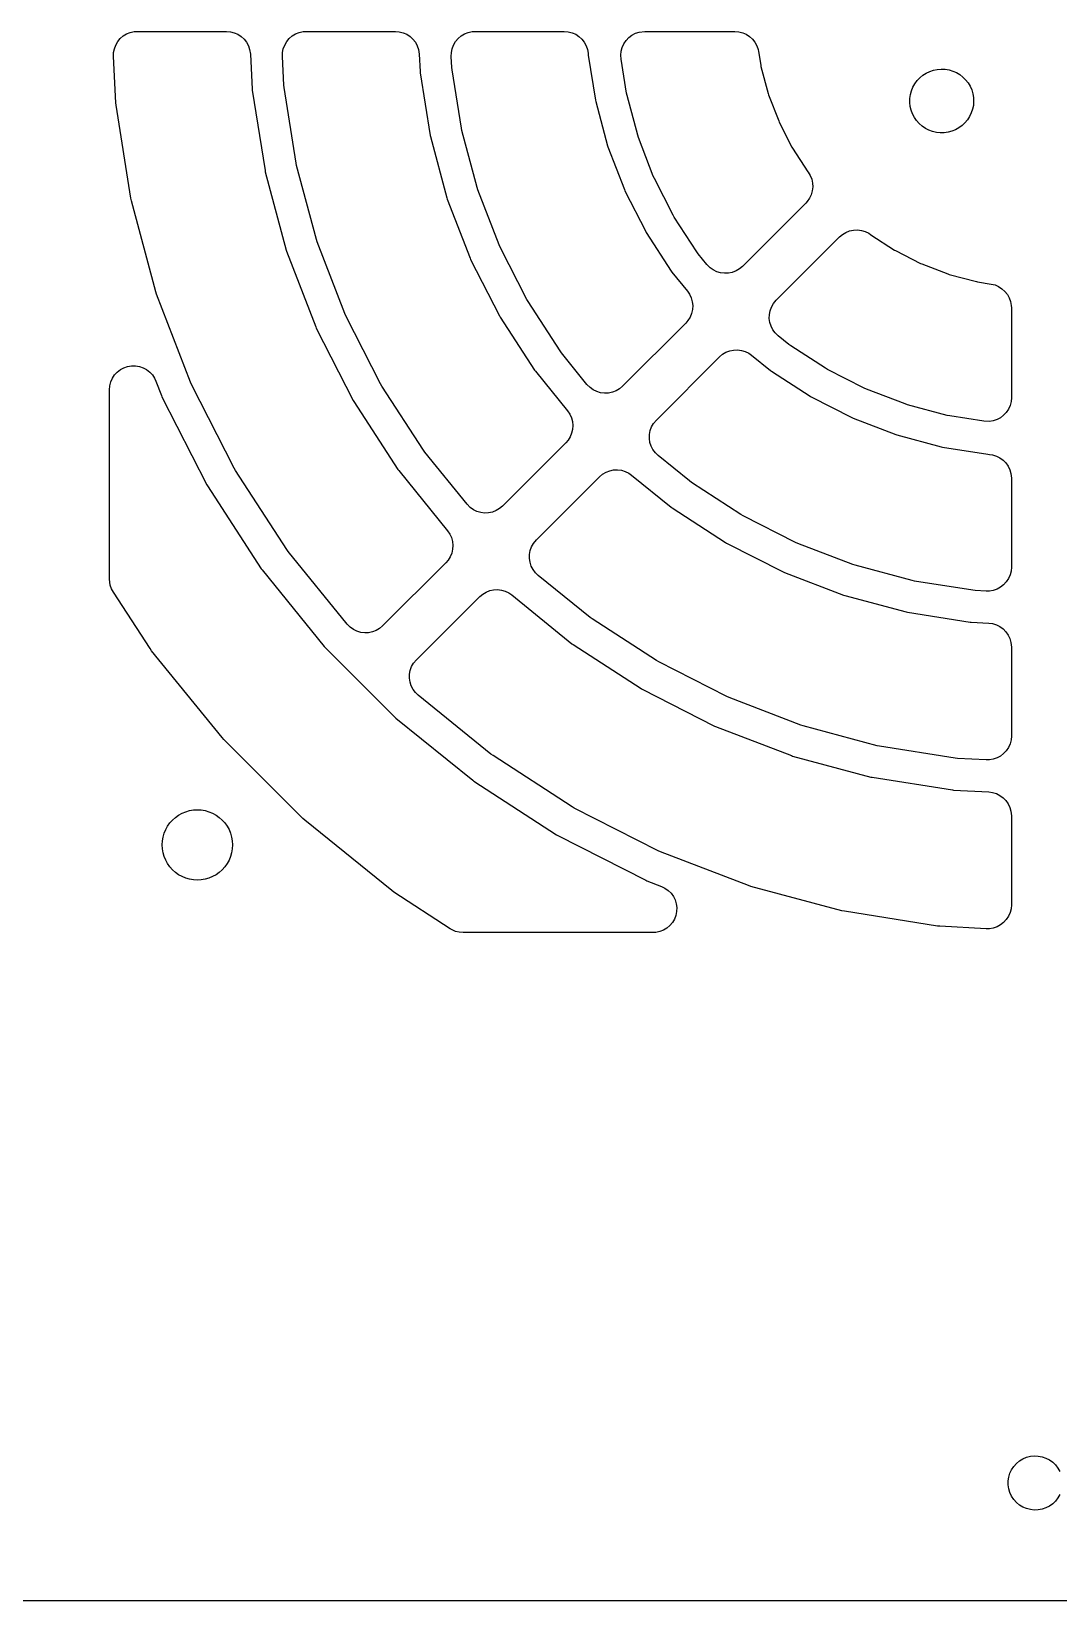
# Model space of a CAD drawing. Header units: metres. Extents: x -245 to 245, y -372 to 372.
# Drawn here: x -62.9 to 1.5, y -372.4 to -274 of the extents above; entities that cross this region are included whole.
import ezdxf

# ---------------------------------------------------------------- set-up
doc = ezdxf.new("R2010")
doc.units = ezdxf.units.M

msp = doc.modelspace()

# ---------------------------------------------------------------- linework, layer by layer
for p, q in [((-57.4877, -274.642), (-57.3297, -274.451)), ((-57.3297, -274.451), (-57.1424, -274.289)), ((-57.1424, -274.289), (-56.931, -274.16)), ((-56.931, -274.16), (-56.7012, -274.067)), ((-56.7012, -274.067), (-56.4593, -274.014)), ((-56.4593, -274.014), (-56.2574, -274)), ((-56.2574, -274), (-50.6782, -274)), ((-50.6782, -274), (-50.4313, -274.02)), ((-50.4313, -274.02), (-50.1911, -274.081)), ((-50.1911, -274.081), (-49.9642, -274.181)), ((-49.9642, -274.181), (-49.7568, -274.316)), ((-49.7568, -274.316), (-49.5746, -274.484)), ((-46.9044, -274.642), (-46.7463, -274.451)), ((-46.7463, -274.451), (-46.5591, -274.289)), ((-46.5591, -274.289), (-46.3477, -274.16)), ((-46.3477, -274.16), (-46.1179, -274.067)), ((-46.1179, -274.067), (-45.876, -274.014)), ((-45.876, -274.014), (-45.6741, -274)), ((-45.6741, -274), (-40.0948, -274)), ((-40.0948, -274), (-39.8479, -274.02)), ((-39.8479, -274.02), (-39.6078, -274.081)), ((-39.6078, -274.081), (-39.3809, -274.181)), ((-39.3809, -274.181), (-39.1735, -274.316)), ((-39.1735, -274.316), (-38.9912, -274.484)), ((-36.321, -274.642), (-36.163, -274.451)), ((-36.163, -274.451), (-35.9757, -274.289)), ((-35.9757, -274.289), (-35.7643, -274.16)), ((-35.7643, -274.16), (-35.5345, -274.067)), ((-35.5345, -274.067), (-35.2926, -274.014)), ((-35.2926, -274.014), (-35.0907, -274)), ((-35.0907, -274), (-29.5115, -274)), ((-29.5115, -274), (-29.2646, -274.02)), ((-29.2646, -274.02), (-29.0244, -274.081)), ((-29.0244, -274.081), (-28.7976, -274.181)), ((-28.7976, -274.181), (-28.5902, -274.316)), ((-28.5902, -274.316), (-28.4079, -274.484)), ((-25.6387, -274.569), (-25.4694, -274.388)), ((-25.4694, -274.388), (-25.2727, -274.238)), ((-25.2727, -274.238), (-25.0538, -274.121)), ((-25.0538, -274.121), (-24.8189, -274.043)), ((-24.8189, -274.043), (-24.4627, -274)), ((-24.4627, -274), (-18.8217, -274)), ((-18.8217, -274), (-18.5748, -274.02)), ((-18.5748, -274.02), (-18.3346, -274.081)), ((-18.3346, -274.081), (-18.1077, -274.181)), ((-18.1077, -274.181), (-17.9003, -274.316)), ((-17.9003, -274.316), (-17.7181, -274.484)), ((-57.7553, -275.578), (-57.7478, -275.331)), ((-57.7478, -275.331), (-57.6996, -275.088)), ((-57.6996, -275.088), (-57.6121, -274.856)), ((-57.6121, -274.856), (-57.4877, -274.642)), ((-49.5746, -274.484), (-49.4224, -274.68)), ((-49.4224, -274.68), (-49.3045, -274.897)), ((-49.3045, -274.897), (-49.2241, -275.132)), ((-49.2241, -275.132), (-49.1802, -275.422)), ((-49.1802, -275.422), (-49.0651, -277.617)), ((-47.172, -275.578), (-47.1645, -275.331)), ((-47.1645, -275.331), (-47.1163, -275.088)), ((-47.1163, -275.088), (-47.0288, -274.856)), ((-47.0288, -274.856), (-46.9044, -274.642)), ((-38.9912, -274.484), (-38.8391, -274.68)), ((-38.8391, -274.68), (-38.7212, -274.897)), ((-38.7212, -274.897), (-38.6407, -275.132)), ((-38.6407, -275.132), (-38.5969, -275.422)), ((-38.5969, -275.422), (-38.5398, -276.511)), ((-36.5887, -275.578), (-36.5811, -275.331)), ((-36.5811, -275.331), (-36.533, -275.088)), ((-36.533, -275.088), (-36.4455, -274.856)), ((-36.4455, -274.856), (-36.321, -274.642)), ((-28.4079, -274.484), (-28.2557, -274.68)), ((-28.2557, -274.68), (-28.1378, -274.897)), ((-28.1378, -274.897), (-28.0574, -275.132)), ((-28.0574, -275.132), (-28.0219, -275.366)), ((-28.0219, -275.366), (-28.0185, -275.366)), ((-28.0185, -275.366), (-28.0062, -275.483)), ((-25.9626, -275.488), (-25.9401, -275.241)), ((-25.9401, -275.241), (-25.8773, -275.001)), ((-25.8773, -275.001), (-25.7759, -274.775)), ((-25.7759, -274.775), (-25.6387, -274.569)), ((-17.7181, -274.484), (-17.5659, -274.68)), ((-17.5659, -274.68), (-17.448, -274.897)), ((-17.448, -274.897), (-17.3676, -275.132)), ((-17.3676, -275.132), (-17.3401, -275.265)), ((-17.3401, -275.265), (-17.2052, -276.117)), ((-57.6035, -278.475), (-57.7553, -275.578)), ((-47.0782, -277.369), (-47.172, -275.578)), ((-36.5528, -276.263), (-36.5887, -275.578)), ((-36.5364, -276.419), (-36.5528, -276.263)), ((-35.9592, -280.063), (-36.5364, -276.419)), ((-28.0062, -275.483), (-27.5573, -278.317)), ((-25.9442, -275.735), (-25.9626, -275.488)), ((-25.6071, -277.863), (-25.9442, -275.735)), ((-17.2052, -276.117), (-17.1889, -276.194)), ((-17.1889, -276.194), (-16.733, -277.895)), ((-6.6142, -276.509), (-6.38072, -276.431)), ((-6.38072, -276.431), (-6.1394, -276.382)), ((-6.1394, -276.382), (-5.89389, -276.363)), ((-5.89389, -276.363), (-5.6479, -276.375)), ((-5.6479, -276.375), (-5.40518, -276.416)), ((-5.40518, -276.416), (-5.1694, -276.487)), ((-47.0618, -277.525), (-47.0782, -277.369)), ((-38.5398, -276.511), (-38.5316, -276.589)), ((-38.5316, -276.589), (-37.9094, -280.518)), ((-7.66693, -277.499), (-7.5471, -277.284)), ((-7.5471, -277.284), (-7.40175, -277.085)), ((-7.40175, -277.085), (-7.23308, -276.906)), ((-7.23308, -276.906), (-7.04364, -276.749)), ((-7.04364, -276.749), (-6.83629, -276.616)), ((-6.83629, -276.616), (-6.6142, -276.509)), ((-5.1694, -276.487), (-4.94415, -276.587)), ((-4.94415, -276.587), (-4.73282, -276.713)), ((-4.73282, -276.713), (-4.53862, -276.865)), ((-4.53862, -276.865), (-4.3645, -277.039)), ((-4.3645, -277.039), (-4.21309, -277.233)), ((-4.21309, -277.233), (-4.0867, -277.444)), ((-49.0651, -277.617), (-49.0569, -277.695)), ((-49.0569, -277.695), (-48.2614, -282.718)), ((-46.3113, -282.264), (-47.0618, -277.525)), ((-27.5573, -278.317), (-27.5409, -278.394)), ((-27.5409, -278.394), (-26.7983, -281.166)), ((-25.5745, -278.016), (-25.6071, -277.863)), ((-24.9063, -280.51), (-25.5745, -278.016)), ((-16.733, -277.895), (-16.7086, -277.97)), ((-16.7086, -277.97), (-16.0773, -279.615)), ((-7.86095, -278.455), (-7.85716, -278.209)), ((-7.85716, -278.209), (-7.82314, -277.965)), ((-7.82314, -277.965), (-7.75941, -277.728)), ((-7.75941, -277.728), (-7.66693, -277.499)), ((-4.0867, -277.444), (-3.98724, -277.669)), ((-3.98724, -277.669), (-3.91621, -277.905)), ((-3.91621, -277.905), (-3.87469, -278.148)), ((-3.86333, -278.394), (-3.88226, -278.639)), ((-3.87469, -278.148), (-3.86333, -278.394)), ((-57.5871, -278.632), (-57.6035, -278.475)), ((-56.6633, -284.464), (-57.5871, -278.632)), ((-7.83446, -278.7), (-7.86095, -278.455)), ((-7.77808, -278.94), (-7.83446, -278.7)), ((-7.69267, -279.171), (-7.77808, -278.94)), ((-7.57953, -279.39), (-7.69267, -279.171)), ((-4.11584, -279.336), (-4.24869, -279.544)), ((-4.00949, -279.114), (-4.11584, -279.336)), ((-3.93123, -278.881), (-4.00949, -279.114)), ((-3.88226, -278.639), (-3.93123, -278.881)), ((-35.9265, -280.217), (-35.9592, -280.063)), ((-34.9717, -283.78), (-35.9265, -280.217)), ((-16.0773, -279.615), (-16.0453, -279.687)), ((-16.0453, -279.687), (-15.2455, -281.257)), ((-7.44037, -279.593), (-7.57953, -279.39)), ((-7.2773, -279.777), (-7.44037, -279.593)), ((-7.09279, -279.94), (-7.2773, -279.777)), ((-6.88963, -280.08), (-7.09279, -279.94)), ((-6.67093, -280.193), (-6.88963, -280.08)), ((-6.43997, -280.278), (-6.67093, -280.193)), ((-6.20027, -280.334), (-6.43997, -280.278)), ((-5.95546, -280.361), (-6.20027, -280.334)), ((-5.70924, -280.357), (-5.95546, -280.361)), ((-5.46536, -280.323), (-5.70924, -280.357)), ((-5.22751, -280.259), (-5.46536, -280.323)), ((-4.99928, -280.167), (-5.22751, -280.259)), ((-4.78416, -280.047), (-4.99928, -280.167)), ((-4.58539, -279.902), (-4.78416, -280.047)), ((-4.40599, -279.733), (-4.58539, -279.902)), ((-4.24869, -279.544), (-4.40599, -279.733)), ((-37.9094, -280.518), (-37.893, -280.595)), ((-37.893, -280.595), (-36.8637, -284.436)), ((-26.7983, -281.166), (-26.774, -281.241)), ((-26.774, -281.241), (-25.7456, -283.92)), ((-24.8578, -280.659), (-24.9063, -280.51)), ((-23.9326, -283.07), (-24.8578, -280.659)), ((-15.2455, -281.257), (-15.2061, -281.325)), ((-15.2061, -281.325), (-14.2466, -282.802)), ((-46.2786, -282.417), (-46.3113, -282.264)), ((-48.2614, -282.718), (-48.2451, -282.795)), ((-48.2451, -282.795), (-46.929, -287.707)), ((-45.037, -287.051), (-46.2786, -282.417)), ((-23.8688, -283.213), (-23.9326, -283.07)), ((-22.6967, -285.513), (-23.8688, -283.213)), ((-14.2466, -282.802), (-14.2324, -282.822)), ((-14.2324, -282.822), (-14.1039, -283.034)), ((-14.1039, -283.034), (-14.0119, -283.264)), ((-14.0119, -283.264), (-13.9591, -283.506)), ((-34.9232, -283.93), (-34.9717, -283.78)), ((-33.601, -287.374), (-34.9232, -283.93)), ((-25.7456, -283.92), (-25.7137, -283.991)), ((-25.7137, -283.991), (-24.4109, -286.548)), ((-14.0442, -284.237), (-14.1512, -284.461)), ((-13.9755, -283.999), (-14.0442, -284.237)), ((-13.9468, -283.753), (-13.9755, -283.999)), ((-13.9591, -283.506), (-13.9468, -283.753)), ((-56.6307, -284.618), (-56.6633, -284.464)), ((-55.1024, -290.321), (-56.6307, -284.618)), ((-36.8637, -284.436), (-36.8393, -284.511)), ((-36.8393, -284.511), (-35.414, -288.224)), ((-14.3854, -284.764), (-18.3502, -288.729)), ((-14.2935, -284.663), (-14.3854, -284.764)), ((-14.1512, -284.461), (-14.2935, -284.663)), ((-22.6181, -285.649), (-22.6967, -285.513)), ((-21.2121, -287.814), (-22.6181, -285.649)), ((-44.9885, -287.2), (-45.037, -287.051)), ((-43.2693, -291.679), (-44.9885, -287.2)), ((-24.4109, -286.548), (-24.3717, -286.616)), ((-24.3717, -286.616), (-22.8087, -289.023)), ((-16.2289, -290.85), (-12.264, -286.885)), ((-12.264, -286.885), (-12.075, -286.725)), ((-12.075, -286.725), (-11.8622, -286.598)), ((-11.8622, -286.598), (-11.6314, -286.508)), ((-11.6314, -286.508), (-11.3889, -286.458)), ((-11.3889, -286.458), (-11.1414, -286.447)), ((-11.1414, -286.447), (-10.8956, -286.478)), ((-10.8956, -286.478), (-10.6581, -286.549)), ((-10.6581, -286.549), (-10.4356, -286.657)), ((-10.4356, -286.657), (-10.3218, -286.732)), ((-10.3218, -286.732), (-10.3024, -286.747)), ((-10.3024, -286.747), (-8.82471, -287.706)), ((-46.929, -287.707), (-46.9047, -287.782)), ((-46.9047, -287.782), (-45.0823, -292.529)), ((-35.414, -288.224), (-35.382, -288.296)), ((-33.5371, -287.518), (-33.601, -287.374)), ((-31.8621, -290.805), (-33.5371, -287.518)), ((-21.1198, -287.941), (-21.2121, -287.814)), ((-20.5766, -288.612), (-21.1198, -287.941)), ((-8.82471, -287.706), (-8.75652, -287.745)), ((-8.75652, -287.745), (-7.18683, -288.545)), ((-35.382, -288.296), (-33.5763, -291.84)), ((-22.8087, -289.023), (-22.7626, -289.086)), ((-22.7626, -289.086), (-21.7982, -290.277)), ((-20.3803, -288.813), (-20.5766, -288.612)), ((-20.1787, -288.957), (-20.3803, -288.813)), ((-19.9561, -289.066), (-20.1787, -288.957)), ((-19.7187, -289.136), (-19.9561, -289.066)), ((-19.4729, -289.167), (-19.7187, -289.136)), ((-19.2254, -289.157), (-19.4729, -289.167)), ((-18.9829, -289.106), (-19.2254, -289.157)), ((-18.7521, -289.016), (-18.9829, -289.106)), ((-18.5393, -288.889), (-18.7521, -289.016)), ((-18.3502, -288.729), (-18.5393, -288.889)), ((-7.18683, -288.545), (-7.1151, -288.577)), ((-7.1151, -288.577), (-5.47032, -289.209)), ((-5.47032, -289.209), (-5.39542, -289.233)), ((-5.39542, -289.233), (-3.69386, -289.689)), ((-3.69386, -289.689), (-3.61696, -289.705)), ((-3.61696, -289.705), (-2.76534, -289.84)), ((-2.76534, -289.84), (-2.52469, -289.899)), ((-2.52469, -289.899), (-2.297, -289.997)), ((-2.297, -289.997), (-2.08849, -290.13)), ((-2.08849, -290.13), (-1.90485, -290.297)), ((-55.0539, -290.471), (-55.1024, -290.321)), ((-52.9377, -295.983), (-55.0539, -290.471)), ((-31.7836, -290.941), (-31.8621, -290.805)), ((-29.7742, -294.035), (-31.7836, -290.941)), ((-21.7982, -290.277), (-21.6588, -290.482)), ((-21.6588, -290.482), (-21.5549, -290.707)), ((-21.5549, -290.707), (-21.4894, -290.946)), ((-21.4894, -290.946), (-21.4642, -291.192)), ((-16.53, -291.282), (-16.4079, -291.066)), ((-16.4079, -291.066), (-16.2289, -290.85)), ((-1.90485, -290.297), (-1.75107, -290.491)), ((-1.75107, -290.491), (-1.63136, -290.708)), ((-1.63136, -290.708), (-1.549, -290.941)), ((-1.549, -290.941), (-1.5062, -291.185)), ((-1.5062, -291.185), (-1.5, -291.322)), ((-43.2054, -291.822), (-43.2693, -291.679)), ((-41.0276, -296.097), (-43.2054, -291.822)), ((-33.5763, -291.84), (-33.5371, -291.908)), ((-33.5371, -291.908), (-31.3708, -295.244)), ((-21.7627, -292.12), (-21.9033, -292.282)), ((-21.6312, -291.91), (-21.7627, -292.12)), ((-21.5361, -291.681), (-21.6312, -291.91)), ((-21.4799, -291.44), (-21.5361, -291.681)), ((-21.4642, -291.192), (-21.4799, -291.44)), ((-16.6653, -292.006), (-16.6605, -291.758)), ((-16.6292, -292.251), (-16.6653, -292.006)), ((-16.6605, -291.758), (-16.615, -291.515)), ((-16.615, -291.515), (-16.53, -291.282)), ((-1.5, -291.322), (-1.5, -296.963)), ((-45.0823, -292.529), (-45.0504, -292.601)), ((-45.0504, -292.601), (-42.7418, -297.132)), ((-21.9033, -292.282), (-25.8647, -296.243)), ((-16.5533, -292.487), (-16.6292, -292.251)), ((-16.4396, -292.707), (-16.5533, -292.487)), ((-16.2912, -292.905), (-16.4396, -292.707)), ((-16.1122, -293.077), (-16.2912, -292.905)), ((-15.4415, -293.62), (-16.1122, -293.077)), ((-29.6819, -294.162), (-29.7742, -294.035)), ((-19.5929, -294.243), (-19.3801, -294.116)), ((-19.3801, -294.116), (-19.1493, -294.026)), ((-19.1493, -294.026), (-18.9068, -293.975)), ((-18.9068, -293.975), (-18.6593, -293.965)), ((-18.6593, -293.965), (-18.4135, -293.996)), ((-18.4135, -293.996), (-18.1761, -294.067)), ((-18.1761, -294.067), (-17.9535, -294.175)), ((-15.3145, -293.712), (-15.4415, -293.62)), ((-13.1493, -295.118), (-15.3145, -293.712)), ((-57.3204, -295.206), (-57.1025, -295.088)), ((-57.1025, -295.088), (-56.8682, -295.008)), ((-56.8682, -295.008), (-56.6239, -294.967)), ((-56.6239, -294.967), (-56.3761, -294.967)), ((-56.3761, -294.967), (-56.1318, -295.008)), ((-56.1318, -295.008), (-55.8975, -295.088)), ((-55.8975, -295.088), (-55.6796, -295.206)), ((-28.0911, -296.127), (-29.6819, -294.162)), ((-23.7434, -298.365), (-19.782, -294.403)), ((-19.782, -294.403), (-19.5929, -294.243)), ((-17.9535, -294.175), (-17.7773, -294.298)), ((-17.7773, -294.298), (-16.5865, -295.263)), ((-13.0134, -295.197), (-13.1493, -295.118)), ((-57.9795, -296.215), (-57.9187, -295.975)), ((-57.9187, -295.975), (-57.8192, -295.748)), ((-57.8192, -295.748), (-57.6837, -295.541)), ((-57.6837, -295.541), (-57.5159, -295.359)), ((-57.5159, -295.359), (-57.3204, -295.206)), ((-55.6796, -295.206), (-55.4841, -295.359)), ((-55.4841, -295.359), (-55.3163, -295.541)), ((-55.3163, -295.541), (-55.1808, -295.748)), ((-55.1808, -295.748), (-55.0996, -295.925)), ((-55.0996, -295.925), (-54.7507, -296.834)), ((-52.8738, -296.127), (-52.9377, -295.983)), ((-40.9491, -296.232), (-41.0276, -296.097)), ((-31.3708, -295.244), (-31.3246, -295.307)), ((-31.3246, -295.307), (-29.3127, -297.792)), ((-16.5865, -295.263), (-16.523, -295.309)), ((-16.523, -295.309), (-14.1162, -296.872)), ((-10.713, -296.369), (-13.0134, -295.197)), ((-58, -296.462), (-57.9795, -296.215)), ((-58, -308.343), (-58, -296.462)), ((-54.7507, -296.834), (-54.7187, -296.905)), ((-54.7187, -296.905), (-51.9072, -302.423)), ((-50.193, -301.388), (-52.8738, -296.127)), ((-38.3363, -300.256), (-40.9491, -296.232)), ((-27.8948, -296.327), (-28.0911, -296.127)), ((-27.6932, -296.471), (-27.8948, -296.327)), ((-27.4706, -296.58), (-27.6932, -296.471)), ((-27.2332, -296.651), (-27.4706, -296.58)), ((-26.9873, -296.681), (-27.2332, -296.651)), ((-26.7398, -296.671), (-26.9873, -296.681)), ((-26.4973, -296.62), (-26.7398, -296.671)), ((-26.2666, -296.53), (-26.4973, -296.62)), ((-26.0537, -296.404), (-26.2666, -296.53)), ((-25.8647, -296.243), (-26.0537, -296.404)), ((-14.1162, -296.872), (-14.0483, -296.911)), ((-14.0483, -296.911), (-11.4915, -298.214)), ((-10.5695, -296.433), (-10.713, -296.369)), ((-8.15924, -297.358), (-10.5695, -296.433)), ((-1.5, -296.963), (-1.52046, -297.21)), ((-42.7418, -297.132), (-42.7025, -297.2)), ((-42.7025, -297.2), (-39.9329, -301.464)), ((-29.3127, -297.792), (-29.1732, -297.997)), ((-29.1732, -297.997), (-29.0694, -298.221)), ((-8.00992, -297.406), (-8.15924, -297.358)), ((-5.51637, -298.074), (-8.00992, -297.406)), ((-5.36279, -298.107), (-5.51637, -298.074)), ((-1.98409, -298.066), (-2.17958, -298.218)), ((-1.81628, -297.884), (-1.98409, -298.066)), ((-1.68079, -297.677), (-1.81628, -297.884)), ((-1.58127, -297.45), (-1.68079, -297.677)), ((-1.52046, -297.21), (-1.58127, -297.45)), ((-29.0694, -298.221), (-29.0039, -298.46)), ((-28.9944, -298.954), (-29.0506, -299.195)), ((-29.0039, -298.46), (-28.9787, -298.707)), ((-28.9787, -298.707), (-28.9944, -298.954)), ((-24.1749, -299.273), (-24.1295, -299.029)), ((-24.1295, -299.029), (-24.0445, -298.796)), ((-24.0445, -298.796), (-23.9224, -298.581)), ((-23.9224, -298.581), (-23.7434, -298.365)), ((-11.4915, -298.214), (-11.4198, -298.246)), ((-11.4198, -298.246), (-8.74074, -299.274)), ((-3.23465, -298.444), (-5.36279, -298.107)), ((-2.87613, -298.458), (-3.23465, -298.444)), ((-2.63177, -298.417), (-2.87613, -298.458)), ((-2.39746, -298.336), (-2.63177, -298.417)), ((-2.17958, -298.218), (-2.39746, -298.336)), ((-29.4178, -299.796), (-33.3792, -303.758)), ((-29.2772, -299.634), (-29.4178, -299.796)), ((-29.1457, -299.424), (-29.2772, -299.634)), ((-29.0506, -299.195), (-29.1457, -299.424)), ((-24.1797, -299.52), (-24.1749, -299.273)), ((-24.1437, -299.765), (-24.1797, -299.52)), ((-24.0677, -300.001), (-24.1437, -299.765)), ((-23.9541, -300.221), (-24.0677, -300.001)), ((-8.74074, -299.274), (-8.66583, -299.298)), ((-8.66583, -299.298), (-5.89426, -300.041)), ((-5.89426, -300.041), (-5.81731, -300.057)), ((-38.244, -300.383), (-38.3363, -300.256)), ((-35.6055, -303.641), (-38.244, -300.383)), ((-23.8057, -300.42), (-23.9541, -300.221)), ((-23.6267, -300.591), (-23.8057, -300.42)), ((-21.6622, -302.182), (-23.6267, -300.591)), ((-5.81731, -300.057), (-2.98299, -300.506)), ((-2.98299, -300.506), (-2.866, -300.518)), ((-2.866, -300.518), (-2.86627, -300.521)), ((-2.86627, -300.521), (-2.67604, -300.547)), ((-2.67604, -300.547), (-2.43941, -300.62)), ((-2.43941, -300.62), (-2.21805, -300.731)), ((-2.21805, -300.731), (-2.01802, -300.878)), ((-2.01802, -300.878), (-1.84477, -301.055)), ((-50.1145, -301.524), (-50.193, -301.388)), ((-46.8984, -306.477), (-50.1145, -301.524)), ((-39.9329, -301.464), (-39.8868, -301.528)), ((-39.8868, -301.528), (-36.8271, -305.306)), ((-31.2578, -305.879), (-27.2964, -301.918)), ((-27.2964, -301.918), (-27.1074, -301.758)), ((-27.1074, -301.758), (-26.8946, -301.631)), ((-26.8946, -301.631), (-26.6638, -301.541)), ((-26.6638, -301.541), (-26.4213, -301.49)), ((-26.4213, -301.49), (-26.1738, -301.48)), ((-26.1738, -301.48), (-25.928, -301.51)), ((-25.928, -301.51), (-25.6905, -301.581)), ((-25.6905, -301.581), (-25.468, -301.69)), ((-25.468, -301.69), (-25.2918, -301.813)), ((-25.2918, -301.813), (-22.8073, -303.825)), ((-1.84477, -301.055), (-1.70305, -301.258)), ((-1.70305, -301.258), (-1.59669, -301.482)), ((-1.59669, -301.482), (-1.52863, -301.72)), ((-1.52863, -301.72), (-1.5, -302.011)), ((-1.5, -302.011), (-1.5, -307.591)), ((-51.9072, -302.423), (-51.868, -302.491)), ((-51.868, -302.491), (-48.495, -307.685)), ((-21.5352, -302.274), (-21.6622, -302.182)), ((-18.4409, -304.284), (-21.5352, -302.274)), ((-35.4093, -303.842), (-35.6055, -303.641)), ((-35.2076, -303.986), (-35.4093, -303.842)), ((-33.5682, -303.918), (-33.781, -304.045)), ((-33.3792, -303.758), (-33.5682, -303.918)), ((-22.8073, -303.825), (-22.7437, -303.871)), ((-22.7437, -303.871), (-19.408, -306.037)), ((-34.9851, -304.095), (-35.2076, -303.986)), ((-34.7476, -304.165), (-34.9851, -304.095)), ((-34.5018, -304.196), (-34.7476, -304.165)), ((-34.2543, -304.186), (-34.5018, -304.196)), ((-34.0118, -304.135), (-34.2543, -304.186)), ((-33.781, -304.045), (-34.0118, -304.135)), ((-18.305, -304.362), (-18.4409, -304.284)), ((-15.0176, -306.037), (-18.305, -304.362)), ((-36.8271, -305.306), (-36.6877, -305.511)), ((-36.6877, -305.511), (-36.5838, -305.736)), ((-36.5838, -305.736), (-36.5184, -305.975)), ((-31.4369, -306.095), (-31.2578, -305.879)), ((-46.8061, -306.604), (-46.8984, -306.477)), ((-43.12, -311.156), (-46.8061, -306.604)), ((-36.565, -306.71), (-36.6601, -306.939)), ((-36.5089, -306.469), (-36.565, -306.71)), ((-36.5184, -305.975), (-36.4931, -306.221)), ((-36.4931, -306.221), (-36.5089, -306.469)), ((-31.6942, -307.035), (-31.6894, -306.787)), ((-31.6894, -306.787), (-31.6439, -306.544)), ((-31.6439, -306.544), (-31.559, -306.311)), ((-31.559, -306.311), (-31.4369, -306.095)), ((-19.408, -306.037), (-19.34, -306.076)), ((-19.34, -306.076), (-15.796, -307.882)), ((-14.8742, -306.101), (-15.0176, -306.037)), ((-11.4297, -307.423), (-14.8742, -306.101)), ((-48.495, -307.685), (-48.4489, -307.749)), ((-48.4489, -307.749), (-44.5514, -312.562)), ((-36.9322, -307.311), (-40.8936, -311.272)), ((-36.7916, -307.149), (-36.9322, -307.311)), ((-36.6601, -306.939), (-36.7916, -307.149)), ((-31.6581, -307.28), (-31.6942, -307.035)), ((-31.5822, -307.516), (-31.6581, -307.28)), ((-31.4685, -307.736), (-31.5822, -307.516)), ((-31.3201, -307.934), (-31.4685, -307.736)), ((-15.796, -307.882), (-15.7243, -307.914)), ((-11.2803, -307.472), (-11.4297, -307.423)), ((-7.71677, -308.427), (-11.2803, -307.472)), ((-1.52046, -307.838), (-1.58127, -308.078)), ((-1.5, -307.591), (-1.52046, -307.838)), ((-57.9551, -308.707), (-58, -308.343)), ((-57.8753, -308.941), (-57.9551, -308.707)), ((-31.1411, -308.106), (-31.3201, -307.934)), ((-27.8829, -310.744), (-31.1411, -308.106)), ((-15.7243, -307.914), (-12.0112, -309.339)), ((-7.56319, -308.459), (-7.71677, -308.427)), ((-3.91898, -309.036), (-7.56319, -308.459)), ((-2.17958, -308.846), (-2.39746, -308.964)), ((-1.98409, -308.694), (-2.17958, -308.846)), ((-1.81628, -308.512), (-1.98409, -308.694)), ((-1.68079, -308.305), (-1.81628, -308.512)), ((-1.58127, -308.078), (-1.68079, -308.305)), ((-57.758, -309.159), (-57.8753, -308.941)), ((-55.4605, -312.697), (-57.758, -309.159)), ((-38.7723, -313.394), (-34.8109, -309.432)), ((-34.8109, -309.432), (-34.6219, -309.272)), ((-34.6219, -309.272), (-34.409, -309.145)), ((-34.409, -309.145), (-34.1783, -309.055)), ((-34.1783, -309.055), (-33.9358, -309.004)), ((-33.9358, -309.004), (-33.6883, -308.994)), ((-33.6883, -308.994), (-33.4424, -309.025)), ((-33.4424, -309.025), (-33.205, -309.095)), ((-33.205, -309.095), (-32.9824, -309.204)), ((-32.9824, -309.204), (-32.8063, -309.327)), ((-32.8063, -309.327), (-29.0279, -312.387)), ((-12.0112, -309.339), (-11.9363, -309.364)), ((-11.9363, -309.364), (-8.09465, -310.393)), ((-3.76282, -309.053), (-3.91898, -309.036)), ((-3.07849, -309.089), (-3.76282, -309.053)), ((-2.87613, -309.086), (-3.07849, -309.089)), ((-2.63177, -309.045), (-2.87613, -309.086)), ((-2.39746, -308.964), (-2.63177, -309.045)), ((-27.7558, -310.836), (-27.8829, -310.744)), ((-23.7325, -313.449), (-27.7558, -310.836)), ((-8.09465, -310.393), (-8.0177, -310.409)), ((-8.0177, -310.409), (-4.08925, -311.032)), ((-42.9237, -311.356), (-43.12, -311.156)), ((-42.7221, -311.5), (-42.9237, -311.356)), ((-42.4995, -311.609), (-42.7221, -311.5)), ((-42.2621, -311.68), (-42.4995, -311.609)), ((-42.0162, -311.71), (-42.2621, -311.68)), ((-41.7687, -311.7), (-42.0162, -311.71)), ((-41.5262, -311.649), (-41.7687, -311.7)), ((-41.2955, -311.559), (-41.5262, -311.649)), ((-41.0826, -311.432), (-41.2955, -311.559)), ((-40.8936, -311.272), (-41.0826, -311.432)), ((-4.08925, -311.032), (-4.0112, -311.04)), ((-4.0112, -311.04), (-2.92149, -311.097)), ((-2.92149, -311.097), (-2.67601, -311.13)), ((-2.67601, -311.13), (-2.43936, -311.204)), ((-2.43936, -311.204), (-2.218, -311.315)), ((-2.218, -311.315), (-2.01799, -311.461)), ((-2.01799, -311.461), (-1.84476, -311.638)), ((-1.84476, -311.638), (-1.70303, -311.841)), ((-1.70303, -311.841), (-1.59668, -312.065)), ((-55.3682, -312.824), (-55.4605, -312.697)), ((-50.9548, -318.274), (-55.3682, -312.824)), ((-44.5514, -312.562), (-44.4989, -312.62)), ((-44.4989, -312.62), (-40.1199, -316.999)), ((-29.0279, -312.387), (-28.9644, -312.433)), ((-28.9644, -312.433), (-24.6995, -315.203)), ((-1.59668, -312.065), (-1.52863, -312.303)), ((-1.52863, -312.303), (-1.5, -312.595)), ((-1.5, -312.595), (-1.5, -318.174)), ((-39.0734, -313.825), (-38.9513, -313.61)), ((-38.9513, -313.61), (-38.7723, -313.394)), ((-23.5965, -313.528), (-23.7325, -313.449)), ((-19.3223, -315.705), (-23.5965, -313.528)), ((-39.2086, -314.549), (-39.2038, -314.302)), ((-39.1726, -314.794), (-39.2086, -314.549)), ((-39.2038, -314.302), (-39.1584, -314.058)), ((-39.0966, -315.03), (-39.1726, -314.794)), ((-39.1584, -314.058), (-39.0734, -313.825)), ((-38.983, -315.25), (-39.0966, -315.03)), ((-38.8346, -315.449), (-38.983, -315.25)), ((-38.6556, -315.62), (-38.8346, -315.449)), ((-34.1036, -319.306), (-38.6556, -315.62)), ((-24.6995, -315.203), (-24.6316, -315.242)), ((-24.6316, -315.242), (-20.1008, -317.55)), ((-19.1789, -315.769), (-19.3223, -315.705)), ((-14.7001, -317.489), (-19.1789, -315.769)), ((-40.1199, -316.999), (-40.0616, -317.051)), ((-40.0616, -317.051), (-35.2486, -320.949)), ((-20.1008, -317.55), (-20.029, -317.582)), ((-20.029, -317.582), (-15.2816, -319.405)), ((-14.5508, -317.537), (-14.7001, -317.489)), ((-9.91716, -318.779), (-14.5508, -317.537)), ((-50.8497, -318.391), (-50.9548, -318.274)), ((-45.8911, -323.35), (-50.8497, -318.391)), ((-1.58127, -318.661), (-1.68079, -318.888)), ((-1.52046, -318.421), (-1.58127, -318.661)), ((-1.5, -318.174), (-1.52046, -318.421)), ((-33.9766, -319.398), (-34.1036, -319.306)), ((-29.0243, -322.614), (-33.9766, -319.398)), ((-15.2816, -319.405), (-15.2067, -319.429)), ((-15.2067, -319.429), (-10.2951, -320.745)), ((-9.76358, -318.811), (-9.91716, -318.779)), ((-5.02524, -319.562), (-9.76358, -318.811)), ((-4.86909, -319.578), (-5.02524, -319.562)), ((-3.07851, -319.672), (-4.86909, -319.578)), ((-2.87613, -319.669), (-3.07851, -319.672)), ((-2.63177, -319.628), (-2.87613, -319.669)), ((-2.39746, -319.548), (-2.63177, -319.628)), ((-2.17958, -319.43), (-2.39746, -319.548)), ((-1.98409, -319.278), (-2.17958, -319.43)), ((-1.81628, -319.095), (-1.98409, -319.278)), ((-1.68079, -318.888), (-1.81628, -319.095)), ((-35.2486, -320.949), (-35.1852, -320.995)), ((-35.1852, -320.995), (-29.9912, -324.368)), ((-10.2951, -320.745), (-10.2181, -320.761)), ((-10.2181, -320.761), (-5.1955, -321.557)), ((-5.1955, -321.557), (-5.11745, -321.565)), ((-5.11745, -321.565), (-2.92149, -321.68)), ((-2.92149, -321.68), (-2.67601, -321.714)), ((-28.8883, -322.693), (-29.0243, -322.614)), ((-2.67601, -321.714), (-2.43936, -321.787)), ((-2.43936, -321.787), (-2.21802, -321.898)), ((-2.21802, -321.898), (-2.01799, -322.044)), ((-2.01799, -322.044), (-1.84476, -322.221)), ((-1.84476, -322.221), (-1.70303, -322.425)), ((-1.70303, -322.425), (-1.59669, -322.648)), ((-1.59669, -322.648), (-1.52863, -322.887)), ((-54.3657, -323.828), (-54.2227, -323.626)), ((-54.2227, -323.626), (-54.0581, -323.442)), ((-54.0581, -323.442), (-53.8738, -323.277)), ((-53.8738, -323.277), (-53.6723, -323.134)), ((-53.6723, -323.134), (-53.456, -323.015)), ((-53.456, -323.015), (-53.2278, -322.92)), ((-53.2278, -322.92), (-52.9903, -322.852)), ((-52.9903, -322.852), (-52.7467, -322.81)), ((-52.7467, -322.81), (-52.5, -322.797)), ((-52.5, -322.797), (-52.2533, -322.81)), ((-52.2533, -322.81), (-52.0097, -322.852)), ((-52.0097, -322.852), (-51.7722, -322.92)), ((-51.7722, -322.92), (-51.5439, -323.015)), ((-51.5439, -323.015), (-51.3277, -323.134)), ((-51.3277, -323.134), (-51.1262, -323.277)), ((-51.1262, -323.277), (-50.9419, -323.442)), ((-50.9419, -323.442), (-50.7773, -323.626)), ((-50.7773, -323.626), (-50.6343, -323.828)), ((-45.7745, -323.455), (-45.8911, -323.35)), ((-40.3243, -327.868), (-45.7745, -323.455)), ((-23.6268, -325.374), (-28.8883, -322.693)), ((-1.52863, -322.887), (-1.5, -323.178)), ((-1.5, -323.178), (-1.5, -328.757)), ((-54.6896, -324.753), (-54.6482, -324.51)), ((-54.6482, -324.51), (-54.5798, -324.272)), ((-54.5798, -324.272), (-54.4852, -324.044)), ((-54.4852, -324.044), (-54.3657, -323.828)), ((-50.6343, -323.828), (-50.5147, -324.044)), ((-50.5147, -324.044), (-50.4202, -324.272)), ((-50.4202, -324.272), (-50.3518, -324.51)), ((-50.3518, -324.51), (-50.3104, -324.753)), ((-29.9912, -324.368), (-29.9233, -324.407)), ((-29.9233, -324.407), (-24.4054, -327.219)), ((-54.7035, -325), (-54.6896, -324.753)), ((-54.6896, -325.247), (-54.7035, -325)), ((-54.6482, -325.49), (-54.6896, -325.247)), ((-54.5798, -325.728), (-54.6482, -325.49)), ((-50.3518, -325.49), (-50.4202, -325.728)), ((-50.3104, -325.247), (-50.3518, -325.49)), ((-50.3104, -324.753), (-50.2965, -325)), ((-50.2965, -325), (-50.3104, -325.247)), ((-23.4834, -325.438), (-23.6268, -325.374)), ((-17.9705, -327.554), (-23.4834, -325.438)), ((-54.4852, -325.956), (-54.5798, -325.728)), ((-54.3657, -326.172), (-54.4852, -325.956)), ((-54.2227, -326.374), (-54.3657, -326.172)), ((-54.0581, -326.558), (-54.2227, -326.374)), ((-53.8738, -326.723), (-54.0581, -326.558)), ((-50.9419, -326.558), (-51.1262, -326.723)), ((-50.7773, -326.374), (-50.9419, -326.558)), ((-50.6343, -326.172), (-50.7773, -326.374)), ((-50.5147, -325.956), (-50.6343, -326.172)), ((-50.4202, -325.728), (-50.5147, -325.956)), ((-53.6723, -326.866), (-53.8738, -326.723)), ((-53.456, -326.985), (-53.6723, -326.866)), ((-53.2278, -327.08), (-53.456, -326.985)), ((-52.9903, -327.148), (-53.2278, -327.08)), ((-52.7467, -327.19), (-52.9903, -327.148)), ((-52.5, -327.203), (-52.7467, -327.19)), ((-52.2533, -327.19), (-52.5, -327.203)), ((-52.0097, -327.148), (-52.2533, -327.19)), ((-51.7722, -327.08), (-52.0097, -327.148)), ((-51.5439, -326.985), (-51.7722, -327.08)), ((-51.3277, -326.866), (-51.5439, -326.985)), ((-51.1262, -326.723), (-51.3277, -326.866)), ((-24.4054, -327.219), (-24.3336, -327.251)), ((-24.3336, -327.251), (-23.4246, -327.6)), ((-17.8212, -327.602), (-17.9705, -327.554)), ((-40.1973, -327.961), (-40.3243, -327.868)), ((-36.6595, -330.258), (-40.1973, -327.961)), ((-23.4246, -327.6), (-23.2014, -327.707)), ((-23.2014, -327.707), (-22.999, -327.85)), ((-22.999, -327.85), (-22.8228, -328.024)), ((-22.8228, -328.024), (-22.6778, -328.225)), ((-22.6778, -328.225), (-22.5677, -328.447)), ((-22.5677, -328.447), (-22.4958, -328.684)), ((-12.1176, -329.131), (-17.8212, -327.602)), ((-22.5221, -329.42), (-22.6109, -329.651)), ((-22.4726, -329.177), (-22.5221, -329.42)), ((-22.4958, -328.684), (-22.4638, -328.93)), ((-22.4638, -328.93), (-22.4726, -329.177)), ((-11.964, -329.163), (-12.1176, -329.131)), ((-6.1315, -330.087), (-11.964, -329.163)), ((-1.68079, -329.471), (-1.81628, -329.679)), ((-1.58127, -329.244), (-1.68079, -329.471)), ((-1.52046, -329.004), (-1.58127, -329.244)), ((-1.5, -328.757), (-1.52046, -329.004)), ((-36.3296, -330.419), (-36.6595, -330.258)), ((-36.0894, -330.48), (-36.3296, -330.419)), ((-35.8425, -330.5), (-36.0894, -330.48)), ((-23.9621, -330.5), (-35.8425, -330.5)), ((-23.7684, -330.487), (-23.9621, -330.5)), ((-23.5262, -330.435), (-23.7684, -330.487)), ((-23.2959, -330.344), (-23.5262, -330.435)), ((-23.0838, -330.216), (-23.2959, -330.344)), ((-22.8956, -330.055), (-23.0838, -330.216)), ((-22.7366, -329.865), (-22.8956, -330.055)), ((-22.6109, -329.651), (-22.7366, -329.865)), ((-5.97536, -330.104), (-6.1315, -330.087)), ((-3.07851, -330.255), (-5.97536, -330.104)), ((-2.87613, -330.252), (-3.07851, -330.255)), ((-2.63177, -330.211), (-2.87613, -330.252)), ((-2.39746, -330.131), (-2.63177, -330.211)), ((-2.17958, -330.013), (-2.39746, -330.131)), ((-1.98409, -329.861), (-2.17958, -330.013)), ((-1.81628, -329.679), (-1.98409, -329.861)), ((-1.48248, -364.168), (-1.34554, -363.961)), ((-1.34554, -363.961), (-1.17992, -363.776)), ((-1.17992, -363.776), (-0.98915, -363.617)), ((-0.98915, -363.617), (-0.7773, -363.488)), ((-0.7773, -363.488), (-0.54889, -363.391)), ((-0.54889, -363.391), (-0.30878, -363.328)), ((-0.30878, -363.328), (-0.06207, -363.301)), ((-0.06207, -363.301), (0.18593, -363.31)), ((0.18593, -363.31), (0.42998, -363.355)), ((0.42998, -363.355), (0.66487, -363.435)), ((0.66487, -363.435), (0.88559, -363.549)), ((0.88559, -363.549), (1.08743, -363.693)), ((1.08743, -363.693), (1.2661, -363.866)), ((1.2661, -363.866), (1.41779, -364.062)), ((-1.69545, -364.876), (-1.65932, -364.63)), ((-1.69545, -365.124), (-1.69545, -364.876)), ((-1.65932, -364.63), (-1.58781, -364.393)), ((-1.58781, -364.393), (-1.48248, -364.168)), ((1.41779, -364.062), (1.53926, -364.278)), ((-1.65932, -365.37), (-1.69545, -365.124)), ((-1.58781, -365.607), (-1.65932, -365.37)), ((-1.48248, -365.832), (-1.58781, -365.607)), ((-1.34554, -366.039), (-1.48248, -365.832)), ((1.41779, -365.938), (1.2661, -366.134)), ((1.53926, -365.722), (1.41779, -365.938)), ((-1.17992, -366.224), (-1.34554, -366.039)), ((-0.98915, -366.383), (-1.17992, -366.224)), ((-0.7773, -366.512), (-0.98915, -366.383)), ((-0.54889, -366.609), (-0.7773, -366.512)), ((-0.30878, -366.672), (-0.54889, -366.609)), ((-0.06207, -366.699), (-0.30878, -366.672)), ((0.18593, -366.69), (-0.06207, -366.699)), ((0.42998, -366.645), (0.18593, -366.69)), ((0.66487, -366.565), (0.42998, -366.645)), ((0.88559, -366.451), (0.66487, -366.565)), ((1.08743, -366.307), (0.88559, -366.451)), ((1.2661, -366.134), (1.08743, -366.307)), ((-239.875, -372.375), (239.875, -372.375))]:
    msp.add_line(p, q)

doc.saveas('drawing.dxf')
